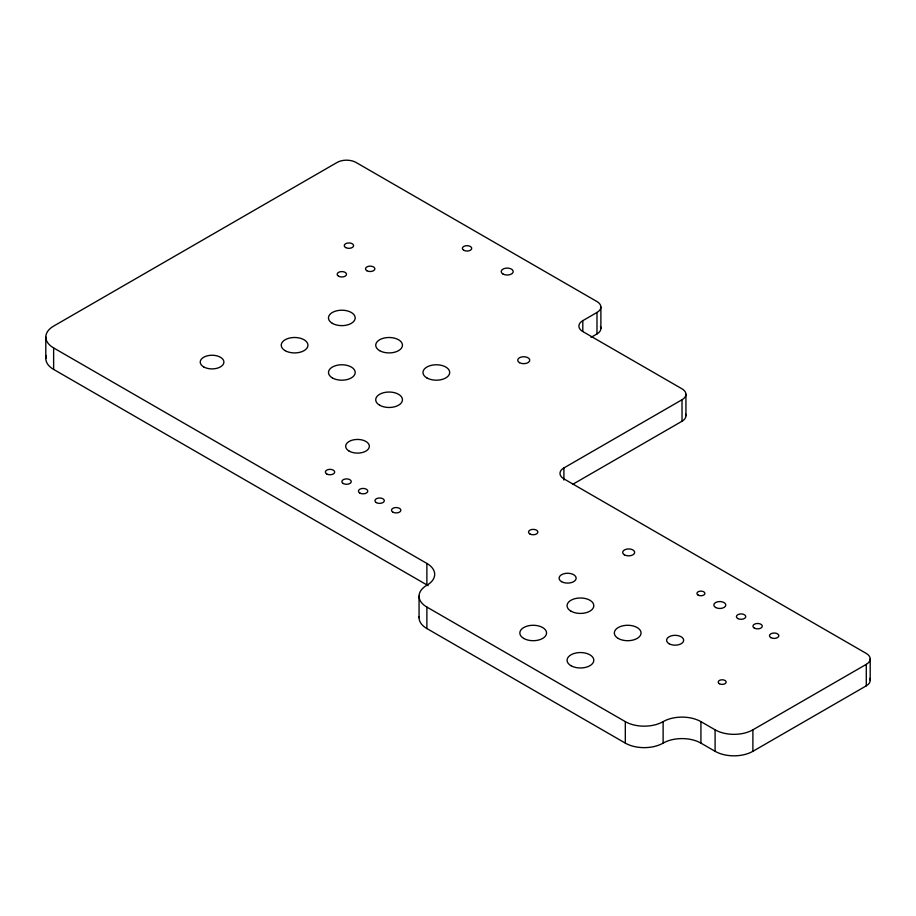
<?xml version="1.0" encoding="UTF-8"?>
<svg xmlns="http://www.w3.org/2000/svg" width="916" height="916" viewBox="0 0 916 916"><rect width="100%" height="100%" fill="white"/><g stroke="black" fill="none" stroke-linecap="round" stroke-linejoin="round"><path stroke-width="1.37" d="M572.511 484.461L682.019 421.234L682.019 399.754A13.362 7.717 0 0 0 682.019 388.842L582.805 331.558A13.362 7.717 0 0 1 582.805 320.646L596.98 312.47A13.362 7.717 0 0 0 596.98 301.559L356.015 162.441A13.362 7.717 0 0 0 337.111 162.441L53.632 326.107A26.724 15.435 0 0 0 53.632 347.931L53.632 369.411L426.879 584.9A26.724 15.435 0 0 1 428.081 585.645M591.072 337.351L596.98 333.951A13.362 7.717 0 0 0 600.438 326.497M563.901 480.03L563.901 467.95L682.019 399.754M53.632 347.931L426.879 563.432A26.724 15.435 0 0 1 426.879 585.244A26.724 15.435 0 0 0 426.879 607.068L625.319 721.636A26.724 15.435 0 0 0 663.127 721.636A26.724 15.435 0 0 1 700.923 721.636L715.098 729.823A26.724 15.435 0 0 0 752.895 729.823L866.284 664.352A13.362 7.717 0 0 0 866.284 653.44L563.901 478.862A13.362 7.717 0 0 1 563.901 467.95M419.116 616.628A26.724 15.435 0 0 0 426.879 628.548L625.319 743.116A26.724 15.435 0 0 0 663.127 743.116A26.724 15.435 0 0 1 700.923 743.116L715.098 751.303A26.724 15.435 0 0 0 752.895 751.303L866.284 685.832A13.362 7.717 0 0 0 869.742 678.378M870.2 658.902L870.2 680.382M866.284 664.352L866.284 685.832M752.895 729.823L752.895 751.303M715.098 729.823L715.098 751.303M700.923 721.636L700.923 743.116M685.935 394.304L685.935 415.784M663.127 721.636L663.127 743.116M625.319 721.636L625.319 743.116M600.885 307.009L600.885 328.489M596.98 312.47L596.98 333.951M582.805 320.646L582.805 331.386M426.879 563.432L426.879 584.9M426.879 607.068L426.879 628.548M419.059 596.156L419.059 617.636M45.8 337.019L45.8 358.5M53.632 369.411A26.724 15.435 0 0 1 46.315 355.488M685.683 414.272A13.362 7.717 0 0 1 682.019 421.234M669.092 643.742A8.553 4.935 0 0 0 683.393 641.532A8.553 4.935 0 0 0 672.928 635.486A8.553 4.935 0 0 0 669.092 643.742M426.879 377.93A13.362 7.717 0 0 0 449.241 374.472A13.362 7.717 0 0 0 432.879 365.026A13.362 7.717 0 0 0 426.879 377.93M770.837 637.628A4.683 2.702 0 0 0 778.68 636.414A4.683 2.702 0 0 0 772.944 633.105A4.683 2.702 0 0 0 770.837 637.628M338.531 276.185A4.683 2.702 0 0 0 346.363 274.983A4.683 2.702 0 0 0 340.626 271.663A4.683 2.702 0 0 0 338.531 276.185M698.095 595.068A3.996 2.313 0 0 0 704.782 594.026A3.996 2.313 0 0 0 699.881 591.198A3.996 2.313 0 0 0 698.095 595.068M366.881 270.735A4.683 2.702 0 0 0 374.713 269.522A4.683 2.702 0 0 0 368.976 266.212A4.683 2.702 0 0 0 366.881 270.735M379.636 405.215A13.362 7.717 0 0 0 401.998 401.758A13.362 7.717 0 0 0 385.625 392.3A13.362 7.717 0 0 0 379.636 405.215M561.577 581.671A8.553 4.935 0 0 0 575.878 579.462A8.553 4.935 0 0 0 565.412 573.416A8.553 4.935 0 0 0 561.577 581.671M349.145 451.107A11.839 6.836 0 0 0 368.953 448.038A11.839 6.836 0 0 0 354.458 439.669A11.839 6.836 0 0 0 349.145 451.107M203.684 366.904A11.839 6.836 0 0 0 223.493 363.847A11.839 6.836 0 0 0 208.997 355.477A11.839 6.836 0 0 0 203.684 366.904M719.358 683.714A3.996 2.313 0 0 0 726.045 682.683A3.996 2.313 0 0 0 721.144 679.855A3.996 2.313 0 0 0 719.358 683.714M529.883 533.971A4.683 2.702 0 0 0 537.715 532.757A4.683 2.702 0 0 0 531.978 529.448A4.683 2.702 0 0 0 529.883 533.971M519.486 362.667A6.023 3.481 0 0 0 529.562 361.11A6.023 3.481 0 0 0 522.177 356.839A6.023 3.481 0 0 0 519.486 362.667M502.941 274.01A6.023 3.481 0 0 0 513.029 272.453A6.023 3.481 0 0 0 505.643 268.193A6.023 3.481 0 0 0 502.941 274.01M715.556 607.468A6.023 3.481 0 0 0 725.632 605.911A6.023 3.481 0 0 0 718.258 601.652A6.023 3.481 0 0 0 715.556 607.468M624.414 554.844A6.023 3.481 0 0 0 634.49 553.287A6.023 3.481 0 0 0 627.117 549.028A6.023 3.481 0 0 0 624.414 554.844M754.303 628.078A4.683 2.702 0 0 0 762.135 626.865A4.683 2.702 0 0 0 756.41 623.556A4.683 2.702 0 0 0 754.303 628.078M463.736 250.274A4.683 2.702 0 0 0 471.568 249.06A4.683 2.702 0 0 0 465.832 245.751A4.683 2.702 0 0 0 463.736 250.274M326.714 473.961A4.683 2.702 0 0 0 334.546 472.748A4.683 2.702 0 0 0 328.81 469.439A4.683 2.702 0 0 0 326.714 473.961M737.769 618.529A4.683 2.702 0 0 0 745.601 617.315A4.683 2.702 0 0 0 739.865 614.006A4.683 2.702 0 0 0 737.769 618.529M343.248 483.499A4.683 2.702 0 0 0 351.091 482.297A4.683 2.702 0 0 0 345.355 478.976A4.683 2.702 0 0 0 343.248 483.499M359.793 493.048A4.683 2.702 0 0 0 367.625 491.835A4.683 2.702 0 0 0 361.889 488.526A4.683 2.702 0 0 0 359.793 493.048M376.327 502.598A4.683 2.702 0 0 0 384.159 501.384A4.683 2.702 0 0 0 378.423 498.075A4.683 2.702 0 0 0 376.327 502.598M392.861 512.147A4.683 2.702 0 0 0 400.693 510.933A4.683 2.702 0 0 0 394.956 507.624A4.683 2.702 0 0 0 392.861 512.147M345.618 247.549A4.683 2.702 0 0 0 353.45 246.335A4.683 2.702 0 0 0 347.714 243.026A4.683 2.702 0 0 0 345.618 247.549M285.139 350.656A13.362 7.717 0 0 0 307.501 347.198A13.362 7.717 0 0 0 291.128 337.752A13.362 7.717 0 0 0 285.139 350.656M332.394 323.382A13.362 7.717 0 0 0 354.744 319.924A13.362 7.717 0 0 0 338.382 310.467A13.362 7.717 0 0 0 332.394 323.382M332.394 377.93A13.362 7.717 0 0 0 354.744 374.472A13.362 7.717 0 0 0 338.382 365.026A13.362 7.717 0 0 0 332.394 377.93M379.636 350.656A13.362 7.717 0 0 0 401.998 347.198A13.362 7.717 0 0 0 385.625 337.752A13.362 7.717 0 0 0 379.636 350.656M523.746 638.441A13.362 7.717 0 0 0 546.096 634.983A13.362 7.717 0 0 0 529.734 625.536A13.362 7.717 0 0 0 523.746 638.441M570.989 611.167A13.362 7.717 0 0 0 593.35 607.709A13.362 7.717 0 0 0 576.977 598.251A13.362 7.717 0 0 0 570.989 611.167M570.989 665.714A13.362 7.717 0 0 0 593.35 662.257A13.362 7.717 0 0 0 576.977 652.81A13.362 7.717 0 0 0 570.989 665.714M618.231 638.441A13.362 7.717 0 0 0 640.593 634.983A13.362 7.717 0 0 0 624.231 625.536A13.362 7.717 0 0 0 618.231 638.441"/></g></svg>
